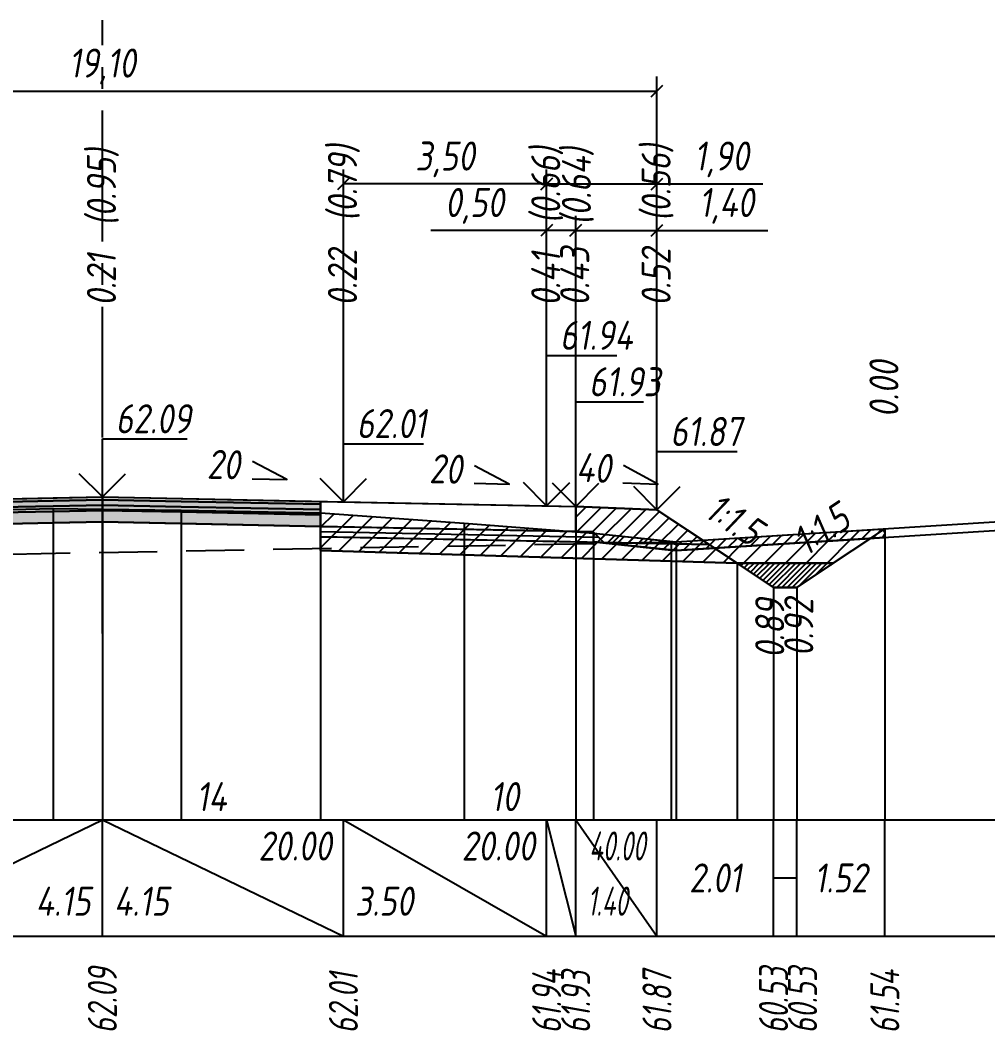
# Model space of a CAD drawing. Extents: x -717 to 1451, y -133302 to 233.
# Drawn here: x 152.7 to 236, y -49098.2 to -49011.2 of the extents above; entities that cross this region are included whole.
import ezdxf
from ezdxf.enums import TextEntityAlignment as Align

# ---------------------------------------------------------------- set-up
doc = ezdxf.new("R2010")
doc.units = 0
doc.linetypes.add('осевая2', pattern=[1.125, 0.75, -0.125, 0.125, -0.125])
doc.linetypes.add('штриховая', pattern=[0.75, 0.5, -0.25])
for name, color, linetype in [('Интерполированный поперечник', 2, 'Continuous'), ('Код_514', 1, 'Continuous'), ('Контур_0', 7, 'Continuous'), ('Контур_2521', 7, 'Continuous'), ('Контур_2564', 7, 'Continuous'), ('Контур_2660', 7, 'Continuous'), ('Контур_2665', 7, 'Continuous'), ('Контур_400', 7, 'Continuous'), ('Контур_508', 7, 'Continuous'), ('Контур_512', 7, 'Continuous'), ('Контур_513', 7, 'Continuous'), ('Контур_818', 7, 'Continuous'), ('Красный поперечник', 1, 'Continuous'), ('Объём_2501', 7, 'Continuous'), ('Объём_2564', 7, 'Continuous'), ('Объём_2650', 7, 'Continuous'), ('Объём_2660', 7, 'Continuous'), ('Объём_2661', 7, 'Continuous'), ('Объём_2662', 7, 'Continuous'), ('Объём_2663', 7, 'Continuous'), ('Объём_2664', 7, 'Continuous'), ('Объём_2665', 7, 'Continuous'), ('Объём_2666', 7, 'Continuous'), ('Объём_2667', 7, 'Continuous'), ('Объём_2668', 7, 'Continuous'), ('Объём_2669', 7, 'Continuous'), ('Объём_2675', 7, 'Continuous'), ('Объём_2753', 7, 'Continuous'), ('Ось', 1, 'осевая2'), ('Откосы', 7, 'Continuous'), ('Отметки покрытия', 7, 'Continuous'), ('Рабочие отметки', 7, 'Continuous'), ('Рабочие отметки доп.', 7, 'Continuous'), ('Слои выравнивания', 7, 'Continuous'), ('Таблица', 7, 'Continuous'), ('Уклоны проезжей части', 7, 'Continuous'), ('Черный поперечник', 3, 'Continuous')]:
    doc.layers.add(name, color=color, linetype=linetype)
for name, color, linetype, true_color in [('Контур_2540', 2, 'Continuous', 0xffff00), ('Контур_2560', 2, 'Continuous', 0xffff00), ('Контур_2561', 7, 'Continuous', 0xff8040), ('Контур_2562', 3, 'Continuous', 0x00ff00), ('Контур_2563', 7, 'Continuous', 0xff8000), ('Контур_2570', 7, 'Continuous', 0x80ff00), ('Контур_2725', 7, 'Continuous', 0x323232), ('Контур_2736', 4, 'Continuous', 0x00ffff), ('Контур_2737', 4, 'Continuous', 0x00ffff), ('Контур_2738', 4, 'Continuous', 0x00ffff), ('Контур_2739', 4, 'Continuous', 0x00ffff), ('Контур_2741', 4, 'Continuous', 0x00ffff), ('Контур_2742', 4, 'Continuous', 0x00ffff), ('Контур_2743', 4, 'Continuous', 0x00ffff), ('Контур_2744', 7, 'Continuous', 0xa4ffff), ('Контур_2745', 7, 'Continuous', 0xa4ffff), ('Контур_2747', 4, 'Continuous', 0x00ffff), ('Контур_2748', 4, 'Continuous', 0x00ffff), ('Контур_2749', 4, 'Continuous', 0x00ffff), ('Контур_2750', 4, 'Continuous', 0x00ffff), ('Контур_2751', 4, 'Continuous', 0x00ffff), ('Контур_2752', 4, 'Continuous', 0x00ffff), ('Контур_2760', 7, 'Continuous', 0x323232), ('Контур_2761', 7, 'Continuous', 0x323232), ('Контур_2762', 7, 'Continuous', 0x323232), ('Контур_2763', 7, 'Continuous', 0x323232), ('Контур_402', 7, 'Continuous', 0xff6464), ('Контур_703', 4, 'Continuous', 0x00ffff), ('Контур_705', 4, 'Continuous', 0x00ffff), ('Контур_707', 4, 'Continuous', 0x00ffff), ('Контур_720', 131, 'Continuous', 0xaaffff), ('Объём_2500', 7, 'Continuous', 0xc0c0c0), ('Объём_2520', 7, 'Continuous', 0x80ffff), ('Объём_2540', 2, 'Continuous', 0xffff00), ('Объём_2560', 2, 'Continuous', 0xffff00), ('Объём_2561', 7, 'Continuous', 0xff8040), ('Объём_2562', 3, 'Continuous', 0x00ff00), ('Объём_2563', 7, 'Continuous', 0xff8000), ('Объём_2570', 7, 'Continuous', 0x80ff00), ('Объём_2600', 7, 'Continuous', 0x808000), ('Объём_2620', 2, 'Continuous', 0xffff00), ('Объём_2746', 2, 'Continuous', 0xffff00)]:
    doc.layers.add(name, color=color, linetype=linetype, true_color=true_color)
doc.styles.get("Standard").update_dxf_attribs({"font": 'txt', "height": 2.5})
doc.styles.add('М', font='romand.shx', dxfattribs={"width": 0.8, "oblique": 10, "height": 2.5})
doc.dimstyles.new('ISO-25', dxfattribs={"dimtxt": 2.5, "dimasz": 2.5, "dimexe": 1.25, "dimexo": 0.625, "dimtad": 1, "dimtxsty": 'Standard', "dimcen": 2.5, "dimadec": 0, "dimazin": 0, "dimtfac": 1, "dimtmove": 0, "dimatfit": 3, "dimfxl": 1, "dimarcsym": 0})

# ---------------------------------------------------------------- blocks, each defined once
blk = doc.blocks.new('_Oblique')
at = {"color": 0, "linetype": 'ByBlock', "lineweight": -2}
blk.add_line((-0.5, -0.5), (0.5, 0.5), dxfattribs=at)
blk = doc.blocks.new('*D1162')
at = {"color": 0, "lineweight": -2, "transparency": 16777216}
for p, q in [((200.505, -49052.469), (200.505, -49028.029)), ((207.505, -49052.749), (207.505, -49028.029)), ((200.505, -49029.279), (207.505, -49029.279)), ((207.505, -49029.279), (217.036, -49029.279))]:
    blk.add_line(p, q, dxfattribs=at)
at = {"layer": 'Defpoints', "color": 0, "transparency": 16777216}
for p in [(207.505, -49029.279), (200.505, -49053.094), (207.505, -49053.374)]:
    blk.add_point(p, dxfattribs=at)
at = {"color": 0, "lineweight": -2, "transparency": 16777216, "rotation": 180}
blk.add_blockref('_Oblique', (200.505, -49029.279), dxfattribs=at)
at = {"color": 0, "lineweight": -2, "transparency": 16777216}
blk.add_blockref('_Oblique', (207.505, -49029.279), dxfattribs=at)
at = {"color": 0, "transparency": 16777216, "insert": (213.496, -49027.166), "char_height": 2.5, "width": 8.75, "attachment_point": 5, "style": 'М'}
blk.add_mtext('1,40', dxfattribs=at)
blk = doc.blocks.new('*D1164')
at = {"color": 0, "lineweight": -2, "transparency": 16777216}
for p, q in [((198.005, -49052.419), (198.005, -49028.029)), ((200.505, -49052.469), (200.505, -49028.029)), ((198.005, -49029.279), (188.042, -49029.279)), ((200.505, -49029.279), (198.005, -49029.279))]:
    blk.add_line(p, q, dxfattribs=at)
at = {"layer": 'Defpoints', "color": 0, "transparency": 16777216}
for p in [(200.505, -49029.279), (198.005, -49053.044), (200.505, -49053.094)]:
    blk.add_point(p, dxfattribs=at)
at = {"color": 0, "lineweight": -2, "transparency": 16777216, "rotation": 180}
blk.add_blockref('_Oblique', (198.005, -49029.279), dxfattribs=at)
at = {"color": 0, "lineweight": -2, "transparency": 16777216}
blk.add_blockref('_Oblique', (200.505, -49029.279), dxfattribs=at)
at = {"color": 0, "transparency": 16777216, "insert": (191.803, -49027.166), "char_height": 2.5, "width": 9.16667, "attachment_point": 5, "style": 'М'}
blk.add_mtext('0,50', dxfattribs=at)
blk = doc.blocks.new('*D1166')
at = {"color": 0, "lineweight": -2, "transparency": 16777216}
for p, q in [((180.505, -49052.069), (180.505, -49024.029)), ((198.005, -49052.419), (198.005, -49024.029)), ((198.005, -49025.279), (180.505, -49025.279))]:
    blk.add_line(p, q, dxfattribs=at)
at = {"layer": 'Defpoints', "color": 0, "transparency": 16777216}
for p in [(180.505, -49025.279), (180.505, -49052.694), (198.005, -49053.044)]:
    blk.add_point(p, dxfattribs=at)
at = {"color": 0, "lineweight": -2, "transparency": 16777216, "rotation": 180}
blk.add_blockref('_Oblique', (180.505, -49025.279), dxfattribs=at)
at = {"color": 0, "lineweight": -2, "transparency": 16777216}
blk.add_blockref('_Oblique', (198.005, -49025.279), dxfattribs=at)
at = {"color": 0, "transparency": 16777216, "insert": (189.255, -49023.166), "char_height": 2.5, "width": 9.58333, "attachment_point": 5, "style": 'М'}
blk.add_mtext('3,50', dxfattribs=at)
blk = doc.blocks.new('*D1167')
at = {"color": 0, "lineweight": -2, "transparency": 16777216}
for p, q in [((198.005, -49052.419), (198.005, -49024.029)), ((207.505, -49052.749), (207.505, -49024.029)), ((198.005, -49025.279), (207.505, -49025.279)), ((207.505, -49025.279), (216.608, -49025.279))]:
    blk.add_line(p, q, dxfattribs=at)
at = {"layer": 'Defpoints', "color": 0, "transparency": 16777216}
for p in [(198.005, -49025.279), (198.005, -49053.044), (207.505, -49053.374)]:
    blk.add_point(p, dxfattribs=at)
at = {"color": 0, "lineweight": -2, "transparency": 16777216, "rotation": 180}
blk.add_blockref('_Oblique', (198.005, -49025.279), dxfattribs=at)
at = {"color": 0, "lineweight": -2, "transparency": 16777216}
blk.add_blockref('_Oblique', (207.505, -49025.279), dxfattribs=at)
at = {"color": 0, "transparency": 16777216, "insert": (213.067, -49023.166), "char_height": 2.5, "width": 8.75, "attachment_point": 5, "style": 'М'}
blk.add_mtext('1,90', dxfattribs=at)
blk = doc.blocks.new('*D1169')
at = {"color": 0, "lineweight": -2, "transparency": 16777216}
for p, q in [((112.005, -49052.749), (112.005, -49016.029)), ((207.505, -49052.749), (207.505, -49016.029)), ((112.005, -49017.279), (207.505, -49017.279))]:
    blk.add_line(p, q, dxfattribs=at)
at = {"layer": 'Defpoints', "color": 0, "transparency": 16777216}
for p in [(207.505, -49017.279), (112.005, -49053.374), (207.505, -49053.374)]:
    blk.add_point(p, dxfattribs=at)
at = {"color": 0, "lineweight": -2, "transparency": 16777216, "rotation": 180}
blk.add_blockref('_Oblique', (112.005, -49017.279), dxfattribs=at)
at = {"color": 0, "lineweight": -2, "transparency": 16777216}
blk.add_blockref('_Oblique', (207.505, -49017.279), dxfattribs=at)
at = {"color": 0, "transparency": 16777216, "insert": (159.755, -49015.166), "char_height": 2.5, "width": 10.41667, "attachment_point": 5, "style": 'М'}
blk.add_mtext('19,10', dxfattribs=at)

msp = doc.modelspace()

# ---------------------------------------------------------------- hatches: boundary and pattern name
at = {"layer": 'Объём_2563'}
h = msp.add_hatch(dxfattribs=at)
h.set_pattern_fill('ANSI31', color=256, scale=0.3)
h.paths.add_polyline_path([(202.923, -49056.13), (202.005, -49055.211), (200.505, -49055.181), (200.505, -49053.031), (207.505, -49053.311), (212.005, -49056.311)])
at = {"layer": 'Объём_2570'}
h = msp.add_hatch(dxfattribs=at)
h.set_pattern_fill('ANSI31', color=256, scale=0.2)
h.paths.add_polyline_path([(227.12, -49055.695), (209.15, -49056.83), (202.044, -49056.074), (202.044, -49055.324), (209.15, -49056.08), (227.12, -49054.945)])
at = {"layer": 'Объём_2600'}
h = msp.add_hatch(dxfattribs=at)
h.set_pattern_fill('ANSI31', color=6, scale=0.4)
h.paths.add_polyline_path([(190.906, -49054.468), (202.044, -49055.324), (202.044, -49056.074), (209.15, -49056.83), (225.877, -49055.774), (222.68, -49057.906), (214.396, -49057.906), (178.55, -49056.83), (178.55, -49053.57)])
h = msp.add_hatch(dxfattribs=at)
h.set_pattern_fill('HONEY', color=5, scale=0.3)
h.paths.add_polyline_path([(225.877, -49055.774), (227.12, -49054.945), (227.12, -49055.695)])
at = {"layer": 'Объём_2620'}
h = msp.add_hatch(dxfattribs=at)
h.set_pattern_fill('ANSI31', color=2, scale=0.1)
h.paths.add_polyline_path([(214.396, -49057.906), (222.68, -49057.906), (219.538, -49060), (217.538, -49060)])
at = {"layer": 'Слои выравнивания'}
for color, points in [(2, [(133.036, -49052.751), (139.005, -49052.631), (144.931, -49052.513), (155.527, -49052.301), (159.755, -49052.216), (159.755, -49052.466), (155.527, -49052.551), (144.931, -49052.763), (139.005, -49052.881), (133.036, -49053.001)]), (3, [(133.036, -49053.001), (139.005, -49052.881), (144.931, -49052.763), (155.527, -49052.551), (159.755, -49052.466), (159.755, -49052.916), (155.527, -49053.001), (144.931, -49053.213), (139.005, -49053.331), (133.036, -49053.451)]), (4, [(133.036, -49053.451), (139.005, -49053.331), (144.931, -49053.213), (155.527, -49053.001), (159.755, -49052.916), (159.755, -49053.366), (155.527, -49053.451), (144.931, -49053.663), (139.005, -49053.781), (133.036, -49053.901)]), (2, [(159.755, -49052.216), (166.537, -49052.352), (178.55, -49052.592), (178.55, -49052.842), (166.537, -49052.602), (159.755, -49052.466)]), (3, [(159.755, -49052.466), (166.537, -49052.602), (178.55, -49052.842), (178.55, -49053.292), (166.537, -49053.052), (159.755, -49052.916)]), (4, [(159.755, -49052.916), (166.537, -49053.052), (178.55, -49053.292), (178.55, -49053.742), (166.537, -49053.502), (159.755, -49053.366)]), (5, [(133.036, -49053.901), (139.005, -49053.781), (144.931, -49053.663), (155.527, -49053.451), (159.755, -49053.366), (159.755, -49054.366), (155.527, -49054.451), (144.931, -49054.663), (139.005, -49054.781), (133.036, -49054.901)]), (5, [(159.755, -49053.366), (166.537, -49053.502), (178.55, -49053.742), (178.55, -49054.742), (166.537, -49054.502), (159.755, -49054.366)])]:
    msp.add_hatch(color=color, dxfattribs=at).paths.add_polyline_path(points)

# ---------------------------------------------------------------- linework, layer by layer
at = {"layer": 'Интерполированный поперечник', "linetype": 'штриховая', "ltscale": 10, "flags": 128}
msp.add_lwpolyline([(91.988, -49058.219), (209.15, -49056.08)], dxfattribs=at)
at = {"layer": 'Код_514'}
for p, q in [((139.005, -49090), (159.755, -49080)), ((159.755, -49090), (159.755, -49080)), ((159.755, -49080), (180.505, -49090)), ((180.505, -49090), (180.505, -49080)), ((180.505, -49080), (198.005, -49090)), ((198.005, -49090), (198.005, -49080)), ((198.005, -49080), (200.505, -49090)), ((200.505, -49090), (200.505, -49080)), ((200.505, -49080), (207.505, -49090)), ((207.505, -49090), (207.505, -49080)), ((217.538, -49090), (217.538, -49080)), ((219.538, -49090), (219.538, -49080)), ((227.12, -49090), (227.12, -49080)), ((217.538, -49085), (219.538, -49085))]:
    msp.add_line(p, q, dxfattribs=at)
at = {"layer": 'Контур_0', "flags": 128}
for points in [[(178.55, -49052.592), (200.505, -49053.031), (200.505, -49055.181), (178.55, -49054.742), (178.55, -49052.592), (178.55, -49052.592)], [(207.505, -49053.311), (211.441, -49055.935), (211.441, -49055.935), (211.441, -49055.935), (211.441, -49055.935), (211.441, -49055.935), (211.441, -49055.935), (211.441, -49055.935), (211.441, -49055.935), (211.441, -49055.935), (211.441, -49055.935), (211.441, -49055.935), (211.441, -49055.935), (211.441, -49055.935), (211.441, -49055.935), (217.538, -49060)], [(207.505, -49053.311), (211.441, -49055.935), (211.441, -49055.935), (211.441, -49055.935), (211.441, -49055.935), (211.441, -49055.935), (211.441, -49055.935), (211.441, -49055.935), (211.441, -49055.935), (211.441, -49055.935), (211.441, -49055.935), (211.441, -49055.935), (211.441, -49055.935), (211.441, -49055.935), (211.441, -49055.935), (217.538, -49060), (219.538, -49060), (227.12, -49054.945), (227.12, -49054.945), (227.12, -49054.945), (227.12, -49054.945), (227.12, -49054.945), (227.12, -49054.945), (227.12, -49054.945), (227.12, -49054.945), (227.12, -49054.945), (227.12, -49054.945), (227.12, -49054.945), (227.12, -49054.945), (227.12, -49054.945)], [(180.505, -49054.781), (202.005, -49055.211), (202.923, -49056.13), (178.55, -49055.642), (178.55, -49054.742), (180.505, -49054.781), (180.505, -49054.781)], [(200.505, -49055.181), (202.005, -49055.211), (202.923, -49056.13), (212.005, -49056.311)]]:
    msp.add_lwpolyline(points, dxfattribs=at)
at = {"layer": 'Контур_2521', "color": 250, "flags": 128}
msp.add_lwpolyline([(178.55, -49055.192), (202.464, -49055.67)], dxfattribs=at)
at = {"layer": 'Контур_2540', "flags": 128}
msp.add_lwpolyline([(180.505, -49055.681), (212.005, -49056.311), (214.396, -49057.906), (178.55, -49056.83), (178.55, -49055.642), (180.505, -49055.681), (180.505, -49055.681)], dxfattribs=at)
at = {"layer": 'Контур_2560', "flags": 128}
msp.add_lwpolyline([(200.505, -49053.031), (207.505, -49053.311), (207.505, -49053.311), (207.505, -49053.311)], dxfattribs=at)
at = {"layer": 'Контур_2561', "flags": 128}
msp.add_lwpolyline([(200.505, -49053.031), (200.505, -49053.031), (207.505, -49053.311), (207.505, -49053.311), (200.505, -49053.031)], dxfattribs=at)
at = {"layer": 'Контур_2562', "flags": 128}
msp.add_lwpolyline([(207.505, -49053.311), (207.505, -49053.311), (207.505, -49053.311), (207.505, -49053.311), (207.505, -49053.311)], dxfattribs=at)
at = {"layer": 'Контур_2563', "flags": 128}
msp.add_lwpolyline([(202.923, -49056.13), (202.005, -49055.211), (200.505, -49055.181), (200.505, -49053.031), (207.505, -49053.311), (212.005, -49056.311), (202.923, -49056.13), (202.923, -49056.13)], dxfattribs=at)
at = {"layer": 'Контур_2564', "flags": 128}
msp.add_lwpolyline([(200.505, -49053.031), (207.505, -49053.311)], dxfattribs=at)
at = {"layer": 'Контур_2570', "flags": 128}
msp.add_lwpolyline([(80, -49058.753), (86.466, -49058.468), (90.603, -49058.686), (91.988, -49058.969), (91.988, -49058.969), (100.996, -49057.302), (110.569, -49055.973), (110.569, -49055.223), (121.666, -49054.465), (133.036, -49053.794), (144.931, -49053.474), (155.527, -49053.218), (159.755, -49053.272), (166.537, -49053.36), (178.55, -49053.57), (190.906, -49054.468), (202.044, -49055.324), (202.044, -49056.074), (208.725, -49056.786), (209.15, -49056.83), (209.15, -49056.83), (248.909, -49054.319), (250.24, -49054.239), (252.12, -49054.222)], dxfattribs=at)
at = {"layer": 'Контур_2660', "flags": 128}
msp.add_lwpolyline([(178.55, -49056.83), (214.396, -49057.906)], dxfattribs=at)
at = {"layer": 'Контур_2665', "flags": 128}
msp.add_lwpolyline([(207.505, -49053.311), (207.505, -49053.311)], dxfattribs=at)
at = {"layer": 'Контур_2725', "flags": 128}
msp.add_lwpolyline([(133.036, -49054.901), (139.005, -49054.781), (144.931, -49054.663), (155.527, -49054.451), (159.755, -49054.366), (166.537, -49054.502), (178.55, -49054.742)], dxfattribs=at)
at = {"layer": 'Контур_2736', "flags": 128}
for points in [[(207.505, -49053.311), (211.441, -49055.935)], [(211.441, -49055.935), (217.538, -49060)]]:
    msp.add_lwpolyline(points, dxfattribs=at)
at = {"layer": 'Контур_2737', "flags": 128}
msp.add_lwpolyline([(211.441, -49055.935), (211.441, -49055.935)], dxfattribs=at)
at = {"layer": 'Контур_2738', "flags": 128}
msp.add_lwpolyline([(211.441, -49055.935), (211.441, -49055.935)], dxfattribs=at)
at = {"layer": 'Контур_2739', "flags": 128}
msp.add_lwpolyline([(211.441, -49055.935), (211.441, -49055.935)], dxfattribs=at)
at = {"layer": 'Контур_2741', "flags": 128}
msp.add_lwpolyline([(227.12, -49054.945), (227.12, -49054.945)], dxfattribs=at)
at = {"layer": 'Контур_2742', "flags": 128}
msp.add_lwpolyline([(227.12, -49054.945), (227.12, -49054.945)], dxfattribs=at)
at = {"layer": 'Контур_2743', "flags": 128}
msp.add_lwpolyline([(227.12, -49054.945), (227.12, -49054.945)], dxfattribs=at)
at = {"layer": 'Контур_2744', "flags": 128}
msp.add_lwpolyline([(227.12, -49054.945), (227.12, -49054.945)], dxfattribs=at)
msp.add_lwpolyline([(227.12, -49054.945), (227.12, -49054.945)], dxfattribs=at)
msp.add_lwpolyline([(227.12, -49054.945), (227.12, -49054.945)], dxfattribs=at)
msp.add_lwpolyline([(227.12, -49054.945), (227.12, -49054.945)], dxfattribs=at)
msp.add_lwpolyline([(227.12, -49054.945), (227.12, -49054.945)], dxfattribs=at)
msp.add_lwpolyline([(227.12, -49054.945), (227.12, -49054.945)], dxfattribs=at)
at = {"layer": 'Контур_2745', "flags": 128}
msp.add_lwpolyline([(211.441, -49055.935), (211.441, -49055.935)], dxfattribs=at)
msp.add_lwpolyline([(211.441, -49055.935), (211.441, -49055.935)], dxfattribs=at)
msp.add_lwpolyline([(211.441, -49055.935), (211.441, -49055.935)], dxfattribs=at)
msp.add_lwpolyline([(211.441, -49055.935), (211.441, -49055.935)], dxfattribs=at)
msp.add_lwpolyline([(211.441, -49055.935), (211.441, -49055.935)], dxfattribs=at)
msp.add_lwpolyline([(211.441, -49055.935), (211.441, -49055.935)], dxfattribs=at)
at = {"layer": 'Контур_2747', "flags": 128}
msp.add_lwpolyline([(211.441, -49055.935), (211.441, -49055.935)], dxfattribs=at)
at = {"layer": 'Контур_2748', "flags": 128}
msp.add_lwpolyline([(211.441, -49055.935), (211.441, -49055.935)], dxfattribs=at)
at = {"layer": 'Контур_2749', "flags": 128}
msp.add_lwpolyline([(211.441, -49055.935), (211.441, -49055.935)], dxfattribs=at)
at = {"layer": 'Контур_2750', "flags": 128}
msp.add_lwpolyline([(227.12, -49054.945), (227.12, -49054.945)], dxfattribs=at)
at = {"layer": 'Контур_2751', "flags": 128}
msp.add_lwpolyline([(227.12, -49054.945), (227.12, -49054.945)], dxfattribs=at)
at = {"layer": 'Контур_2752', "flags": 128}
msp.add_lwpolyline([(227.12, -49054.945), (227.12, -49054.945)], dxfattribs=at)
at = {"layer": 'Контур_2760', "flags": 128}
msp.add_lwpolyline([(133.036, -49052.751), (139.005, -49052.631), (144.931, -49052.513), (155.527, -49052.301), (159.755, -49052.216), (166.537, -49052.352), (178.55, -49052.592)], dxfattribs=at)
at = {"layer": 'Контур_2761', "flags": 128}
msp.add_lwpolyline([(133.036, -49053.001), (139.005, -49052.881), (144.931, -49052.763), (155.527, -49052.551), (159.755, -49052.466), (166.537, -49052.602), (178.55, -49052.842)], dxfattribs=at)
at = {"layer": 'Контур_2762', "flags": 128}
msp.add_lwpolyline([(133.036, -49053.451), (139.005, -49053.331), (144.931, -49053.213), (155.527, -49053.001), (159.755, -49052.916), (166.537, -49053.052), (178.55, -49053.292)], dxfattribs=at)
at = {"layer": 'Контур_2763', "flags": 128}
msp.add_lwpolyline([(133.036, -49053.901), (139.005, -49053.781), (144.931, -49053.663), (155.527, -49053.451), (159.755, -49053.366), (166.537, -49053.502), (178.55, -49053.742)], dxfattribs=at)
at = {"layer": 'Контур_400', "flags": 128}
for points in [[(119.005, -49053.031), (121.505, -49052.981), (121.505, -49052.981), (121.505, -49052.981), (121.505, -49052.981), (121.505, -49052.981), (121.505, -49052.981), (139.005, -49052.631), (159.755, -49052.216)], [(159.755, -49052.216), (180.505, -49052.631), (198.005, -49052.981), (198.005, -49052.981), (198.005, -49052.981), (198.005, -49052.981), (198.005, -49052.981), (198.005, -49052.981), (200.505, -49053.031)]]:
    msp.add_lwpolyline(points, dxfattribs=at)
at = {"layer": 'Контур_402', "flags": 128}
msp.add_lwpolyline([(105.113, -49057.906), (133.036, -49057.068), (133.036, -49054.901), (159.755, -49054.366), (178.55, -49054.742), (178.55, -49056.83), (214.396, -49057.906)], dxfattribs=at)
at = {"layer": 'Контур_508', "flags": 128}
msp.add_lwpolyline([(105, -49057.981), (105.113, -49057.906), (133.036, -49057.068), (133.036, -49054.901), (159.755, -49054.366), (178.55, -49054.742), (178.55, -49056.83), (214.396, -49057.906), (217.538, -49060), (219.538, -49060), (227.12, -49054.945)], dxfattribs=at)
at = {"layer": 'Контур_512', "flags": 128}
msp.add_lwpolyline([(178.55, -49056.83), (214.396, -49057.906), (217.538, -49060), (219.538, -49060), (227.12, -49054.945)], dxfattribs=at)
at = {"layer": 'Контур_513', "flags": 128}
msp.add_lwpolyline([(105, -49057.981), (105.113, -49057.906), (133.036, -49057.068), (133.036, -49054.901), (159.755, -49054.366), (178.55, -49054.742), (178.55, -49056.83), (214.396, -49057.906), (217.538, -49060), (219.538, -49060), (227.12, -49054.945)], dxfattribs=at)
at = {"layer": 'Контур_703', "flags": 128}
msp.add_lwpolyline([(207.505, -49053.311), (211.441, -49055.935)], dxfattribs=at)
at = {"layer": 'Контур_705', "flags": 128}
msp.add_lwpolyline([(211.441, -49055.935), (211.441, -49055.935)], dxfattribs=at)
at = {"layer": 'Контур_707', "flags": 128}
msp.add_lwpolyline([(219.538, -49060), (227.12, -49054.945)], dxfattribs=at)
at = {"layer": 'Контур_720', "flags": 128}
msp.add_lwpolyline([(217.538, -49060), (219.538, -49060)], dxfattribs=at)
at = {"layer": 'Контур_818', "flags": 128}
msp.add_lwpolyline([(105, -49056.746), (110.569, -49055.973), (110.569, -49055.223), (121.666, -49054.465), (133.036, -49053.794), (144.931, -49053.474), (155.527, -49053.218), (159.755, -49053.272), (166.537, -49053.36), (178.55, -49053.57), (190.906, -49054.468), (202.044, -49055.324), (202.044, -49056.074), (208.725, -49056.786), (209.15, -49056.83), (209.15, -49056.83), (227.12, -49055.695)], dxfattribs=at)
at = {"layer": 'Красный поперечник'}
for p, q in [((139.005, -49052.631), (159.755, -49052.216)), ((159.755, -49052.216), (180.505, -49052.631)), ((180.505, -49052.631), (198.005, -49052.981)), ((198.005, -49052.981), (200.505, -49053.031)), ((200.505, -49053.031), (207.505, -49053.311)), ((207.505, -49053.311), (217.538, -49060)), ((219.538, -49060), (227.12, -49054.945)), ((227.12, -49054.945), (227.12, -49080)), ((178.55, -49056.83), (178.55, -49080)), ((214.396, -49057.906), (214.396, -49080)), ((217.538, -49060), (217.538, -49080)), ((217.538, -49060), (219.538, -49060)), ((219.538, -49060), (219.538, -49080))]:
    msp.add_line(p, q, dxfattribs=at)
at = {"layer": 'Объём_2500', "flags": 128}
msp.add_lwpolyline([(178.55, -49052.592), (200.505, -49053.031), (200.505, -49055.181), (178.55, -49054.742), (178.55, -49052.592), (178.55, -49052.592)], dxfattribs=at)
at = {"layer": 'Объём_2501', "flags": 128}
for points in [[(119.005, -49053.031), (121.505, -49052.981), (121.505, -49052.981), (121.505, -49052.981), (121.505, -49052.981), (121.505, -49052.981), (121.505, -49052.981), (139.005, -49052.631), (159.755, -49052.216)], [(159.755, -49052.216), (180.505, -49052.631), (198.005, -49052.981), (198.005, -49052.981), (198.005, -49052.981), (198.005, -49052.981), (198.005, -49052.981), (198.005, -49052.981), (200.505, -49053.031)]]:
    msp.add_lwpolyline(points, dxfattribs=at)
at = {"layer": 'Объём_2520', "color": 250, "flags": 128}
msp.add_lwpolyline([(180.505, -49054.781), (202.005, -49055.211), (202.923, -49056.13), (178.55, -49055.642), (178.55, -49054.742), (180.505, -49054.781), (180.505, -49054.781)], dxfattribs=at)
at = {"layer": 'Объём_2540', "flags": 128}
msp.add_lwpolyline([(180.505, -49055.681), (212.005, -49056.311), (214.396, -49057.906), (178.55, -49056.83), (178.55, -49055.642), (180.505, -49055.681), (180.505, -49055.681)], dxfattribs=at)
at = {"layer": 'Объём_2560', "flags": 128}
msp.add_lwpolyline([(200.505, -49053.031), (207.505, -49053.311), (207.505, -49053.311), (207.505, -49053.311)], dxfattribs=at)
at = {"layer": 'Объём_2561', "flags": 128}
msp.add_lwpolyline([(200.505, -49053.031), (200.505, -49053.031), (207.505, -49053.311), (207.505, -49053.311), (200.505, -49053.031)], dxfattribs=at)
at = {"layer": 'Объём_2562', "flags": 128}
msp.add_lwpolyline([(207.505, -49053.311), (207.505, -49053.311), (207.505, -49053.311), (207.505, -49053.311), (207.505, -49053.311)], dxfattribs=at)
at = {"layer": 'Объём_2563', "color": 250, "flags": 128}
msp.add_lwpolyline([(202.923, -49056.13), (202.005, -49055.211), (200.505, -49055.181), (200.505, -49053.031), (207.505, -49053.311), (212.005, -49056.311), (202.923, -49056.13), (202.923, -49056.13)], dxfattribs=at)
at = {"layer": 'Объём_2564', "flags": 128}
msp.add_lwpolyline([(200.505, -49053.031), (207.505, -49053.311)], dxfattribs=at)
at = {"layer": 'Объём_2570', "flags": 128}
msp.add_lwpolyline([(227.12, -49055.695), (209.15, -49056.83), (202.044, -49056.074), (202.044, -49055.324), (209.15, -49056.08), (227.12, -49054.945), (227.12, -49055.695), (227.12, -49055.695)], dxfattribs=at)
at = {"layer": 'Объём_2600', "color": 5, "flags": 128}
msp.add_lwpolyline([(225.877, -49055.774), (227.12, -49054.945), (227.12, -49055.695), (225.877, -49055.774), (225.877, -49055.774)], dxfattribs=at)
at = {"layer": 'Объём_2620', "flags": 128}
msp.add_lwpolyline([(214.396, -49057.906), (222.68, -49057.906), (219.538, -49060), (217.538, -49060), (214.396, -49057.906), (214.396, -49057.906)], dxfattribs=at)
at = {"layer": 'Объём_2650', "color": 6, "flags": 128}
msp.add_lwpolyline([(190.906, -49054.468), (202.044, -49055.324), (202.044, -49056.074), (209.15, -49056.83), (225.877, -49055.774), (222.68, -49057.906), (214.396, -49057.906), (178.55, -49056.83), (178.55, -49053.57), (190.906, -49054.468), (190.906, -49054.468)], dxfattribs=at)
at = {"layer": 'Объём_2660', "flags": 128}
msp.add_lwpolyline([(178.55, -49056.83), (214.396, -49057.906)], dxfattribs=at)
at = {"layer": 'Объём_2661', "flags": 128}
msp.add_lwpolyline([(207.505, -49053.311), (211.441, -49055.935), (214.396, -49057.906)], dxfattribs=at)
at = {"layer": 'Объём_2662', "flags": 128}
msp.add_lwpolyline([(222.68, -49057.906), (227.12, -49054.945)], dxfattribs=at)
at = {"layer": 'Объём_2663', "flags": 128}
for points in [[(214.396, -49057.906), (217.538, -49060)], [(219.538, -49060), (222.68, -49057.906)]]:
    msp.add_lwpolyline(points, dxfattribs=at)
at = {"layer": 'Объём_2664', "flags": 128}
msp.add_lwpolyline([(217.538, -49060), (219.538, -49060)], dxfattribs=at)
at = {"layer": 'Объём_2665', "flags": 128}
msp.add_lwpolyline([(207.505, -49053.311), (207.505, -49053.311)], dxfattribs=at)
at = {"layer": 'Объём_2666', "flags": 128}
for points in [[(207.505, -49053.311), (211.441, -49055.935)], [(211.441, -49055.935), (214.396, -49057.906)]]:
    msp.add_lwpolyline(points, dxfattribs=at)
at = {"layer": 'Объём_2667', "flags": 128}
for points in [[(227.12, -49054.945), (227.12, -49054.945)], [(211.441, -49055.935), (211.441, -49055.935)]]:
    msp.add_lwpolyline(points, dxfattribs=at)
at = {"layer": 'Объём_2668', "flags": 128}
for points in [[(227.12, -49054.945), (227.12, -49054.945)], [(211.441, -49055.935), (211.441, -49055.935)]]:
    msp.add_lwpolyline(points, dxfattribs=at)
at = {"layer": 'Объём_2669', "flags": 128}
for points in [[(227.12, -49054.945), (227.12, -49054.945)], [(211.441, -49055.935), (211.441, -49055.935)]]:
    msp.add_lwpolyline(points, dxfattribs=at)
at = {"layer": 'Объём_2675', "flags": 128}
for points in [[(227.12, -49054.945), (227.12, -49054.945)], [(227.12, -49054.945), (227.12, -49054.945)], [(227.12, -49054.945), (227.12, -49054.945)], [(227.12, -49054.945), (227.12, -49054.945)], [(227.12, -49054.945), (227.12, -49054.945)], [(227.12, -49054.945), (227.12, -49054.945)], [(211.441, -49055.935), (211.441, -49055.935)], [(211.441, -49055.935), (211.441, -49055.935)], [(211.441, -49055.935), (211.441, -49055.935)], [(211.441, -49055.935), (211.441, -49055.935)], [(211.441, -49055.935), (211.441, -49055.935)], [(211.441, -49055.935), (211.441, -49055.935)]]:
    msp.add_lwpolyline(points, dxfattribs=at)
at = {"layer": 'Объём_2746', "flags": 128}
msp.add_lwpolyline([(190.906, -49054.468), (202.044, -49055.324), (202.044, -49056.074), (209.15, -49056.83), (212.469, -49056.621), (214.396, -49057.906), (178.55, -49056.83), (178.55, -49053.57), (190.906, -49054.468), (190.906, -49054.468)], dxfattribs=at)
at = {"layer": 'Объём_2753', "flags": 128}
msp.add_lwpolyline([(178.55, -49052.592), (178.55, -49052.592)], dxfattribs=at)
at = {"layer": 'Ось', "ltscale": 15}
msp.add_line((159.755, -49063.971), (159.755, -49011.187), dxfattribs=at)
at = {"layer": 'Откосы', "color": 1, "flags": 128}
for points in [[(172.643, -49050.657), (175.642, -49050.717), (172.673, -49049.157)], [(191.768, -49051.04), (194.767, -49051.1), (191.798, -49049.54)], [(204.572, -49050.991), (207.569, -49051.111), (204.632, -49049.493)]]:
    msp.add_lwpolyline(points, dxfattribs=at)
at = {"layer": 'Отметки покрытия', "color": 1}
for p, q in [((198.005, -49052.981), (198.005, -49040.031)), ((198.005, -49040.031), (204.055, -49040.031)), ((200.505, -49053.031), (200.505, -49044.031)), ((200.505, -49044.031), (206.355, -49044.031)), ((159.755, -49052.216), (159.755, -49047.216)), ((159.755, -49047.216), (167.055, -49047.216)), ((180.505, -49052.631), (180.505, -49047.631)), ((180.505, -49047.631), (187.405, -49047.631)), ((207.505, -49053.311), (207.505, -49048.311)), ((207.505, -49048.311), (214.405, -49048.311)), ((159.755, -49052.216), (157.755, -49050.216)), ((159.755, -49052.216), (161.755, -49050.216)), ((180.505, -49052.631), (178.505, -49050.631)), ((180.505, -49052.631), (182.505, -49050.631)), ((198.005, -49052.981), (196.005, -49050.981)), ((198.005, -49052.981), (200.005, -49050.981)), ((200.505, -49053.031), (198.505, -49051.031)), ((200.505, -49053.031), (202.505, -49051.031)), ((207.505, -49053.311), (205.505, -49051.311)), ((207.505, -49053.311), (209.505, -49051.311))]:
    msp.add_line(p, q, dxfattribs=at)
at = {"layer": 'Слои выравнивания'}
for p, q in [((159.755, -49052.216), (159.755, -49080)), ((178.55, -49052.592), (178.55, -49080)), ((200.505, -49053.031), (200.505, -49080))]:
    msp.add_line(p, q, dxfattribs=at)
at = {"layer": 'Слои выравнивания', "color": 2, "flags": 128}
for points in [[(133.036, -49052.751), (139.005, -49052.631), (144.931, -49052.513), (155.527, -49052.301), (159.755, -49052.216), (159.755, -49052.466), (155.527, -49052.551), (144.931, -49052.763), (139.005, -49052.881), (133.036, -49053.001)], [(159.755, -49052.216), (166.537, -49052.352), (178.55, -49052.592), (178.55, -49052.842), (166.537, -49052.602), (159.755, -49052.466)]]:
    msp.add_lwpolyline(points, close=True, dxfattribs=at)
at = {"layer": 'Слои выравнивания', "color": 3, "flags": 128}
for points in [[(133.036, -49053.001), (139.005, -49052.881), (144.931, -49052.763), (155.527, -49052.551), (159.755, -49052.466), (159.755, -49052.916), (155.527, -49053.001), (144.931, -49053.213), (139.005, -49053.331), (133.036, -49053.451)], [(159.755, -49052.466), (166.537, -49052.602), (178.55, -49052.842), (178.55, -49053.292), (166.537, -49053.052), (159.755, -49052.916)]]:
    msp.add_lwpolyline(points, close=True, dxfattribs=at)
at = {"layer": 'Слои выравнивания', "color": 4, "flags": 128}
for points in [[(133.036, -49053.451), (139.005, -49053.331), (144.931, -49053.213), (155.527, -49053.001), (159.755, -49052.916), (159.755, -49053.366), (155.527, -49053.451), (144.931, -49053.663), (139.005, -49053.781), (133.036, -49053.901)], [(159.755, -49052.916), (166.537, -49053.052), (178.55, -49053.292), (178.55, -49053.742), (166.537, -49053.502), (159.755, -49053.366)]]:
    msp.add_lwpolyline(points, close=True, dxfattribs=at)
at = {"layer": 'Слои выравнивания', "color": 5, "flags": 128}
for points in [[(133.036, -49053.901), (139.005, -49053.781), (144.931, -49053.663), (155.527, -49053.451), (159.755, -49053.366), (159.755, -49054.366), (155.527, -49054.451), (144.931, -49054.663), (139.005, -49054.781), (133.036, -49054.901)], [(159.755, -49053.366), (166.537, -49053.502), (178.55, -49053.742), (178.55, -49054.742), (166.537, -49054.502), (159.755, -49054.366)]]:
    msp.add_lwpolyline(points, close=True, dxfattribs=at)
at = {"layer": 'Таблица'}
for p, q in [((80, -49080), (252.12, -49080)), ((80, -49090), (252.12, -49090))]:
    msp.add_line(p, q, dxfattribs=at)
at = {"layer": 'Черный поперечник', "color": 7}
for p, q in [((155.527, -49053.218), (155.527, -49080)), ((159.755, -49053.272), (159.755, -49080)), ((166.537, -49053.36), (166.537, -49080)), ((178.55, -49053.57), (178.55, -49080)), ((190.906, -49054.468), (190.906, -49080)), ((202.044, -49055.324), (202.044, -49080)), ((208.725, -49056.036), (208.725, -49080)), ((209.15, -49056.08), (209.15, -49080))]:
    msp.add_line(p, q, dxfattribs=at)
at = {"layer": 'Черный поперечник', "flags": 128}
msp.add_lwpolyline([(80, -49058.003), (86.466, -49057.718), (90.603, -49057.936), (91.988, -49058.219), (100.996, -49056.552), (110.569, -49055.223), (121.666, -49054.465), (133.036, -49053.794), (144.931, -49053.474), (155.527, -49053.218), (159.755, -49053.272), (166.537, -49053.36), (178.55, -49053.57), (190.906, -49054.468), (202.044, -49055.324), (208.725, -49056.036), (209.15, -49056.08), (248.909, -49053.569), (250.24, -49053.489), (252.12, -49053.472)], dxfattribs=at)

# ---------------------------------------------------------------- texts
at = {"layer": 'Код_514', "style": 'М', "oblique": 10}
for s, width, p in [('20.00', 0.8, (179.505, -49081)), ('20.00', 0.8, (197.005, -49081)), ('40.00', 0.6, (206.505, -49081))]:
    msp.add_text(s, height=2.5, dxfattribs=dict(at, width=width)).set_placement(p, align=Align.TOP_RIGHT)
at = {"layer": 'Код_514', "style": 'М', "oblique": 10, "width": 0.8}
for s, p in [('2.01', (212.521, -49085)), ('1.52', (223.329, -49085))]:
    msp.add_text(s, height=2.5, dxfattribs=at).set_placement(p, align=Align.MIDDLE_CENTER)
msp.add_text('4.15', height=2.5, dxfattribs=at).set_placement((158.755, -49089), align=Align.BOTTOM_RIGHT)
at = {"layer": 'Код_514', "style": 'М', "oblique": 10}
for s, width, p in [('4.15', 0.8, (160.755, -49089)), ('3.50', 0.8, (181.505, -49089)), ('1.40', 0.6, (201.505, -49089))]:
    msp.add_text(s, height=2.5, dxfattribs=dict(at, width=width)).set_placement(p, align=Align.BOTTOM_LEFT)
at = {"layer": 'Код_514', "style": 'М', "oblique": 10, "width": 0.7}
for s, p in [('62.09', (159.755, -49098.382)), ('61.94', (198.005, -49098.382)), ('61.93', (200.505, -49098.382)), ('61.87', (207.505, -49098.382)), ('60.53', (217.538, -49098.382)), ('60.53', (220.038, -49098.382)), ('61.54', (227.12, -49098.382)), ('62.01', (180.505, -49098.382))]:
    msp.add_text(s, height=2.5, rotation=90, dxfattribs=at).set_placement(p, align=Align.MIDDLE_LEFT)
at = {"layer": 'Отметки покрытия', "color": 1, "style": 'М', "oblique": 10, "width": 0.8}
for s, p in [('61.94', (199.146, -49040.3)), ('61.93', (201.646, -49044.3)), ('62.09', (160.896, -49047.485)), ('62.01', (181.646, -49047.9)), ('61.87', (208.646, -49048.58))]:
    msp.add_text(s, height=2.5, dxfattribs=at).set_placement(p, align=Align.BOTTOM_LEFT)
at = {"layer": 'Рабочие отметки', "color": 1, "style": 'М', "oblique": 10, "width": 0.8}
for s, p in [('0.21', (159.677, -49035.781)), ('0.22', (180.427, -49035.781)), ('0.41', (197.927, -49035.781)), ('0.43', (200.427, -49035.781)), ('0.52', (207.427, -49035.781)), ('0.00', (227.042, -49045.376))]:
    msp.add_text(s, height=2.5, rotation=90, dxfattribs=at).set_placement(p, align=Align.MIDDLE_LEFT)
for s, p in [('0.92', (219.71, -49060.931)), ('0.89', (217.21, -49060.931))]:
    msp.add_text(s, height=2.5, rotation=90, dxfattribs=at).set_placement(p, align=Align.MIDDLE_RIGHT)
at = {"layer": 'Рабочие отметки доп.', "color": 1, "style": 'М', "oblique": 10, "width": 0.8}
for s, p in [('(0.95)', (159.677, -49028.881)), ('(0.79)', (180.427, -49028.481)), ('(0.66)', (197.927, -49028.681)), ('(0.64)', (200.569, -49028.804)), ('(0.56)', (207.427, -49028.481))]:
    msp.add_text(s, height=2.5, rotation=90, dxfattribs=at).set_placement(p, align=Align.MIDDLE_LEFT)
at = {"layer": 'Слои выравнивания', "style": 'М', "oblique": 10, "width": 0.8}
for s, p in [('14', (169.152, -49080)), ('10', (194.391, -49080))]:
    msp.add_text(s, height=2.5, dxfattribs=at).set_placement(p, align=Align.BOTTOM_CENTER)
at = {"layer": 'Уклоны проезжей части', "color": 1, "style": 'М', "oblique": 10, "width": 0.8}
for s, rotation, p in [('20', 358.85423, (170.15, -49051.424)), ('20', 358.85423, (189.275, -49051.806)), ('40', 357.70938, (201.98, -49051.707)), ('1:1.5', 326.30994, (213.076, -49055.824)), ('1:1.5', 33.69007, (222.774, -49056.641))]:
    msp.add_text(s, height=2.5, rotation=rotation, dxfattribs=at).set_placement(p, align=Align.BOTTOM_CENTER)

# ---------------------------------------------------------------- dimensions: what is measured, and where the dimension line sits
at = {"color": 5}
dim = msp.add_linear_dim(base=(207.505, -49017.279), p1=(112.005, -49053.374), p2=(207.505, -49053.374), angle=180, dimstyle='ISO-25', override={"dimasz": 1, "dimlfac": 0.2, "dimzin": 0, "dimtxsty": 'М', "dimblk1": 'Oblique', "dimblk2": 'Oblique', "dimsah": 1}, dxfattribs=at)
dim.commit()
dim.dimension.update_dxf_attribs({"geometry": '*D1169', "text_midpoint": (159.755, -49015.166)})
dim = msp.add_linear_dim(base=(180.505, -49025.279), p1=(198.005, -49053.044), p2=(180.505, -49052.694), dimstyle='ISO-25', override={"dimasz": 1, "dimlfac": 0.2, "dimzin": 0, "dimtxsty": 'М', "dimblk1": 'Oblique', "dimblk2": 'Oblique', "dimsah": 1}, dxfattribs=at)
dim.commit()
dim.dimension.update_dxf_attribs({"geometry": '*D1166', "text_midpoint": (189.255, -49023.166)})
dim = msp.add_linear_dim(base=(198.005, -49025.279), p1=(207.505, -49053.374), p2=(198.005, -49053.044), dimstyle='ISO-25', override={"dimasz": 1, "dimlfac": 0.2, "dimzin": 0, "dimtxsty": 'М', "dimblk1": 'Oblique', "dimblk2": 'Oblique', "dimsah": 1}, dxfattribs=at)
dim.commit()
dim.dimension.update_dxf_attribs({"geometry": '*D1167', "text_midpoint": (213.067, -49025.279), "dimtype": 160})
for base, p1, p2, picture, middle in [((200.505, -49029.279), (198.005, -49053.044), (200.505, -49053.094), '*D1164', (191.803, -49029.279)), ((207.505, -49029.279), (200.505, -49053.094), (207.505, -49053.374), '*D1162', (213.496, -49029.279))]:
    dim = msp.add_linear_dim(base=base, p1=p1, p2=p2, angle=180, dimstyle='ISO-25', override={"dimasz": 1, "dimlfac": 0.2, "dimzin": 0, "dimtxsty": 'М', "dimblk1": 'Oblique', "dimblk2": 'Oblique', "dimsah": 1}, dxfattribs=at)
    dim.commit()
    dim.dimension.update_dxf_attribs({"geometry": picture, "text_midpoint": middle, "dimtype": 160})

doc.saveas('drawing.dxf')
